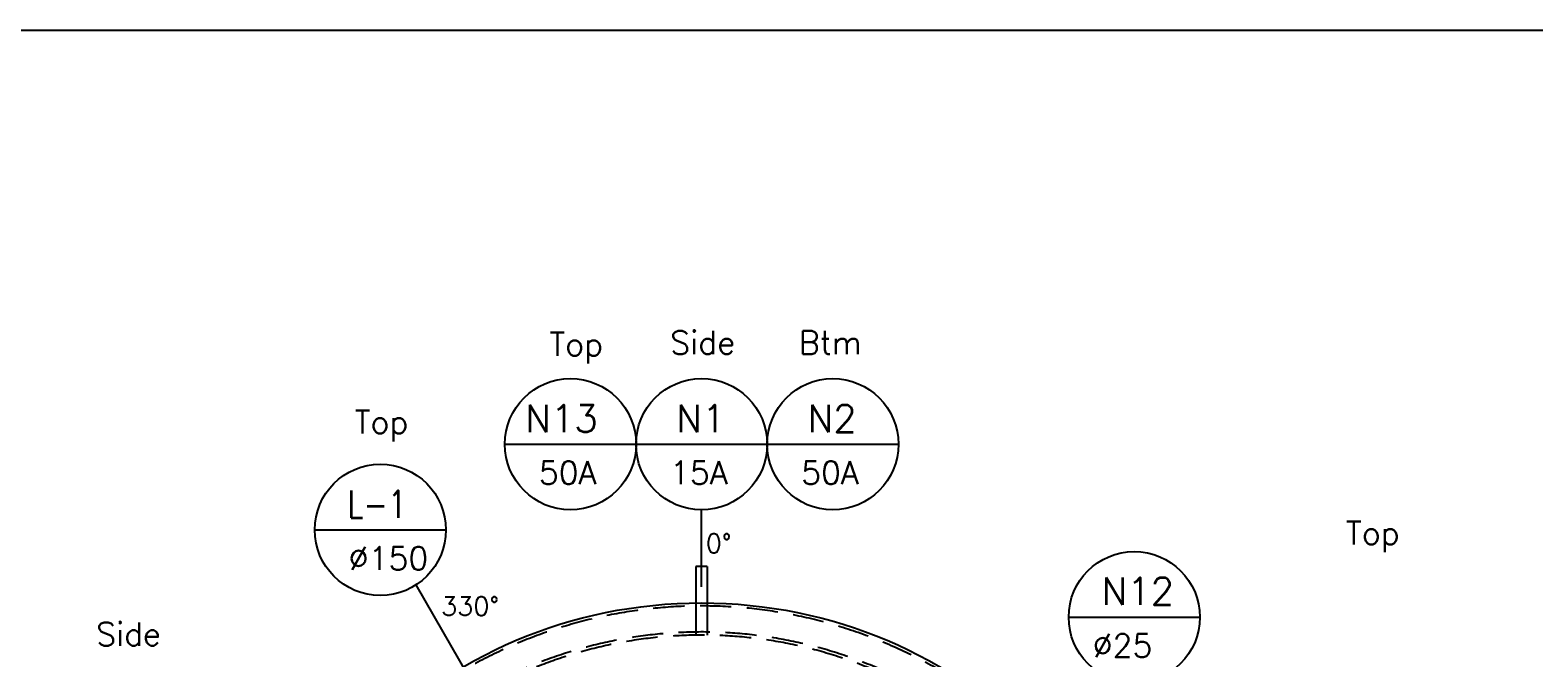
# Model space of a CAD drawing. Extents: x -25020 to 76207, y -43768 to 84651.
# Drawn here: x 5040 to 7928, y 5937 to 7142 of the extents above; entities that cross this region are included whole.
import ezdxf

# ---------------------------------------------------------------- set-up
doc = ezdxf.new("R2010")
doc.units = 0
doc.header["$LTSCALE"] = 120
doc.header["$MEASUREMENT"] = 0
doc.linetypes.add('ASVLTYPE', pattern=[0.75, 0.5, -0.25])
doc.linetypes.add('CENTER2', pattern=[1.125, 0.75, -0.125, 0.125, -0.125])
doc.layers.get('0').update_dxf_attribs({"linetype": 'CONTINUOUS'})
for name, color, linetype in [('4', 130, 'CONTINUOUS'), ('L3', 3, 'CONTINUOUS'), ('L4', 4, 'CONTINUOUS'), ('치수선', 4, 'CONTINUOUS')]:
    doc.layers.add(name, color=color, linetype=linetype)
doc.styles.add('ROMANS', font='romans.shx')

msp = doc.modelspace()

# ---------------------------------------------------------------- linework, layer by layer
at = {"lineweight": -2}
for p, q in [((6318.36, 6112.23), (6318.36, 5980.62)), ((6340.06, 6112.23), (6318.36, 6112.23)), ((6340.06, 6112.23), (6340.06, 5980.62))]:
    msp.add_line(p, q, dxfattribs=at)
at = {"linetype": 'Continuous', "lineweight": -2}
msp.add_circle((6329.21, 5127.69), 915, dxfattribs=at)
at = {"layer": '4', "lineweight": -2}
msp.add_line((0, 7142.48), (10198.02, 7142.48), dxfattribs=at)
msp.add_line((0, 7142.48), (10198.02, 7142.48), dxfattribs=at)
at = {"layer": '4', "color": 1, "linetype": 'CENTER2', "lineweight": -2, "ltscale": 20}
for p, q in [((6329.21, 3973.23), (6329.21, 6221.31)), ((6162.72, 5416.06), (5780.99, 6077.23))]:
    msp.add_line(p, q, dxfattribs=at)
at = {"layer": 'L3', "lineweight": -2}
for p, q in [((5951.35, 6347.26), (6203.25, 6347.26)), ((6203.25, 6347.26), (6455.16, 6347.26)), ((6455.16, 6347.26), (6707.06, 6347.26)), ((5586.29, 6182.77), (5838.19, 6182.77)), ((7034.12, 6015.27), (7286.02, 6015.27))]:
    msp.add_line(p, q, dxfattribs=at)
for centre in [(6077.3, 6347.26), (6329.21, 6347.26), (6581.11, 6347.26), (5712.24, 6182.77), (7160.07, 6015.27)]:
    msp.add_circle(centre, 125.95, dxfattribs=at)
at = {"layer": '치수선', "linetype": 'ASVLTYPE', "lineweight": -2}
for radius, start, end in [(909, 344.30643, 311.2643), (859, 346.90244, 308.1954), (853, 346.88063, 308.21791)]:
    msp.add_arc((6329.21, 5127.69), radius, start, end, dxfattribs=at)

# ---------------------------------------------------------------- texts
at = {"layer": '4', "lineweight": -2, "style": 'ROMANS'}
for s, height, p in [('Top', 44.608, (6036.91, 6517.03)), ('Side', 44.608, (6269.13, 6520.14)), ('Btm', 44.608, (6516.13, 6520.14)), ('Top', 44.608, (5663.01, 6367.63)), ('N13', 52.48, (5990.29, 6370.68)), ('N1', 52.48, (6280.47, 6370.68)), ('N2', 52.48, (6532.37, 6370.68)), ('50A', 44.608, (6016.56, 6270.32)), ('15A', 44.608, (6268.41, 6270.32)), ('50A', 44.608, (6520.32, 6270.32)), ('Top', 44.608, (7566.68, 6154.63)), ('N12', 52.48, (7097.05, 6038.69)), ('Side', 44.608, (5166.64, 5960.39)), ('%%C25', 44.608, (7080.33, 5938.34))]:
    msp.add_text(s, height=height, dxfattribs=at).set_placement(p)
at = {"layer": '4', "lineweight": -2, "style": 'ROMANS', "width": 0.8}
msp.add_text('L-1', height=52.48, dxfattribs=at).set_placement((5649.23, 6206.19))
at = {"layer": 'L4', "lineweight": -2, "style": 'ROMANS'}
msp.add_text('%%c150', height=44.608, dxfattribs=at).set_placement((5651.45, 6105.83))
at = {"layer": '치수선', "linetype": 'Continuous', "lineweight": -2, "style": 'ROMANS'}
for s, p in [('0%%D', (6337.27, 6138.98)), ('330%%D', (5829.21, 6018.39))]:
    msp.add_text(s, height=36, dxfattribs=at).set_placement(p)

doc.saveas('drawing.dxf')
